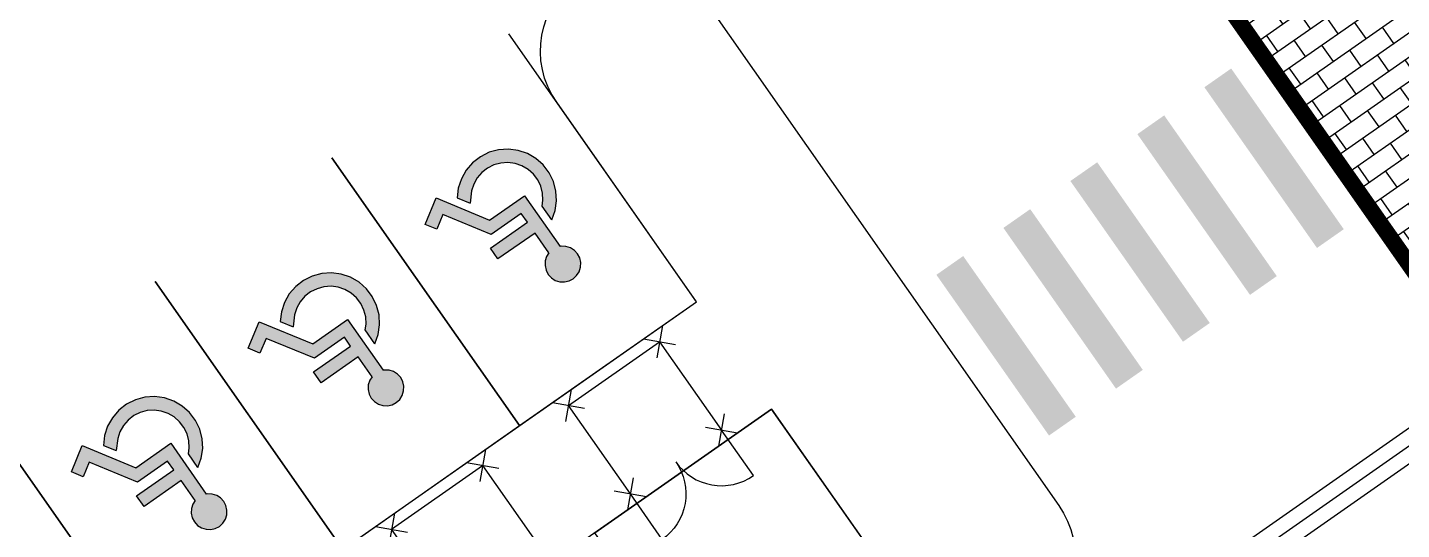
# Model space of a CAD drawing. Header units: millimetres. Extents: x 152904052 to 153933663, y 538271515 to 539240469.
# Drawn here: x 153229752 to 153250752, y 538778025 to 538785702 of the extents above; entities that cross this region are included whole.
import ezdxf

# ---------------------------------------------------------------- set-up
doc = ezdxf.new("R2010")
doc.units = ezdxf.units.MM
doc.layers.add('FENC', color=7, linetype='Continuous')
doc.layers.add('SCHM', color=9, linetype='Continuous')

# ---------------------------------------------------------------- blocks, each defined once
blk = doc.blocks.new('MF-2(H2000)')
for points in [[(48447494, 24728615), (48447141, 24728262)], [(48447141, 24728615), (48447494, 24728262)], [(48449194, 24728615), (48448841, 24728262)], [(48448841, 24728615), (48449194, 24728262)], [(48447494, 24726965), (48447141, 24726612)], [(48447141, 24726965), (48447494, 24726612)], [(48449194, 24726965), (48448841, 24726612)], [(48448841, 24726965), (48449194, 24726612)]]:
    blk.add_lwpolyline(points)
at = {"ltscale": 3}
blk.add_lwpolyline([(48447317, 24726788), (48447317, 24726788), (48447317, 24728438), (48449017, 24728438), (48449017, 24726788), (48449017, 24726788)], dxfattribs=at)
at = {"ltscale": 5}
for points in [[(48448167, 24726788, -0.414214), (48447317, 24725938), (48447317, 24726788)], [(48448167, 24726788, 0.414214), (48449017, 24725938), (48449017, 24726788)]]:
    blk.add_lwpolyline(points, format="xyb", dxfattribs=at)

msp = doc.modelspace()

# ---------------------------------------------------------------- hatches: boundary and pattern name
at = {"layer": 'SCHM'}
h = msp.add_hatch(dxfattribs=at)
h.set_pattern_fill('AR-B816', color=256, scale=1.5, angle=35, style=0)
h.set_pattern_definition([(35, (153047340.56, 538682551.4), (-174.8261, 249.67754), []), (125, (153047340.56, 538682551.4), (-424.50364, 74.85145), [304.8, -304.8])])
h.paths.add_polyline_path([(153248284.9, 538786255.7), (153247955.1, 538786726.8), (153247725.4, 538786565.9), (153251195.5, 538781610), (153261025.3, 538788492.9), (153257555.2, 538793448.8), (153257064.1, 538793104.9), (153257307.9, 538792756.8), (153255752.7, 538791667.9), (153253335, 538789974.9), (153253421, 538789852.1)])
h.paths.add_polyline_path([(153243036.7, 538793751), (153243159.6, 538793837), (153242944.5, 538794144.2), (153242591.9, 538793897.3), (153247725.4, 538786565.9), (153247955.1, 538786726.8)])
h.paths.add_polyline_path([(153238269.9, 538800820.3), (153237917.3, 538800573.3), (153242591.9, 538793897.3), (153242944.5, 538794144.2)])
h.paths.add_polyline_path([(153247259.5, 538808152.6), (153246236, 538807435.9), (153246508.4, 538807046.8), (153247040.9, 538807419.6), (153247256, 538807112.4), (153247747, 538807456.3)])
h.paths.add_polyline_path([(153244270, 538806059.3), (153238126.4, 538801757.5), (153238398.8, 538801368.4), (153244542.4, 538805670.2)])
h.paths.add_polyline_path([(153252421.7, 538800780.2), (153251930.6, 538800436.3), (153252145.7, 538800129.2), (153253089.2, 538798781.7), (153253777.5, 538797798.7), (153254408.4, 538796897.6), (153255039.4, 538795996.5), (153255670.3, 538795095.5), (153256358.6, 538794112.5), (153257064.1, 538793104.9), (153257555.2, 538793448.8)])
h.paths.add_polyline_path([(153247747, 538807456.3), (153247256, 538807112.4), (153251930.6, 538800436.3), (153252421.7, 538800780.2)])
for points in [[(153237630.6, 538783058.7), (153237617.6, 538782969.3), (153237764.4, 538782759.6), (153237814.7, 538782901), (153237836.2, 538783049.5), (153237828, 538783199.3), (153237790.6, 538783344.6), (153237725.3, 538783479.7), (153237634.7, 538783599.3), (153237522.4, 538783698.8), (153237392.7, 538783774.2), (153237250.7, 538783822.7), (153237101.9, 538783842.3), (153236952.2, 538783832.2), (153236807.4, 538783792.9), (153236673.1, 538783725.8), (153236554.7, 538783633.7), (153236456.7, 538783520.1), (153236383, 538783389.4), (153236336.4, 538783246.8), (153236318.7, 538783097.8), (153236515.4, 538783016.6), (153236537.4, 538783202.5), (153236571.3, 538783306.4), (153236625.1, 538783401.7), (153236696.5, 538783484.5), (153236782.8, 538783551.7), (153236880.7, 538783600.5), (153236986.2, 538783629.2), (153237095.3, 538783636.5), (153237203.8, 538783622.3), (153237307.3, 538783587), (153237401.8, 538783532), (153237483.7, 538783459.5), (153237549.7, 538783372.3), (153237597.3, 538783273.8), (153237624.6, 538783167.9)], [(153237676.9, 538781989.9), (153237710, 538781926.4), (153237758.3, 538781873.7), (153237818.7, 538781835.2), (153237886.9, 538781813.7), (153237958.4, 538781810.6), (153238028.3, 538781826.1), (153238091.8, 538781859.1), (153238144.5, 538781907.5), (153238183, 538781967.8), (153238204.5, 538782036.1), (153238207.6, 538782107.6), (153238192.1, 538782177.4), (153238159.1, 538782240.9), (153238110.7, 538782293.7), (153238050.4, 538782332.1), (153237982.1, 538782353.7), (153237910.6, 538782356.8), (153237891.1, 538782352.5), (153237347.4, 538783128.9), (153236815.5, 538782756.4), (153235995.7, 538783094.8), (153235828.7, 538782690.3), (153236008.8, 538782616), (153236101.4, 538782840.4), (153236839.8, 538782535.6), (153237299.6, 538782857.6), (153237393.3, 538782723.8), (153236827, 538782327.3), (153236942.3, 538782162.6), (153237508.6, 538782559.1), (153237721.4, 538782255.1), (153237686.1, 538782199.5), (153237664.5, 538782131.3), (153237661.4, 538782059.8)], [(153234927.4, 538781165.9), (153234914.4, 538781076.5), (153235061.2, 538780866.8), (153235111.5, 538781008.2), (153235133, 538781156.7), (153235124.8, 538781306.5), (153235087.4, 538781451.8), (153235022.1, 538781586.9), (153234931.5, 538781706.5), (153234819.2, 538781806), (153234689.5, 538781881.4), (153234547.5, 538781929.9), (153234398.7, 538781949.4), (153234249, 538781939.4), (153234104.2, 538781900), (153233969.9, 538781833), (153233851.5, 538781740.9), (153233753.5, 538781627.3), (153233679.8, 538781496.6), (153233633.2, 538781354), (153233615.5, 538781204.9), (153233812.2, 538781123.8), (153233834.2, 538781309.7), (153233868.1, 538781413.6), (153233921.9, 538781508.9), (153233993.3, 538781591.7), (153234079.6, 538781658.9), (153234177.5, 538781707.7), (153234283, 538781736.4), (153234392.1, 538781743.7), (153234500.6, 538781729.5), (153234604.1, 538781694.2), (153234698.6, 538781639.2), (153234780.5, 538781566.7), (153234846.5, 538781479.5), (153234894.1, 538781381), (153234921.4, 538781275.1)], [(153234973.7, 538780097.1), (153235006.8, 538780033.6), (153235055.1, 538779980.9), (153235115.5, 538779942.4), (153235183.7, 538779920.9), (153235255.2, 538779917.8), (153235325.1, 538779933.3), (153235388.6, 538779966.3), (153235441.3, 538780014.7), (153235479.8, 538780075), (153235501.3, 538780143.3), (153235504.4, 538780214.8), (153235488.9, 538780284.6), (153235455.9, 538780348.1), (153235407.5, 538780400.9), (153235347.2, 538780439.3), (153235278.9, 538780460.9), (153235207.4, 538780464), (153235187.9, 538780459.6), (153234644.2, 538781236.1), (153234112.3, 538780863.6), (153233292.5, 538781202), (153233125.5, 538780797.5), (153233305.6, 538780723.2), (153233398.2, 538780947.6), (153234136.6, 538780642.8), (153234596.4, 538780964.8), (153234690.1, 538780831), (153234123.8, 538780434.5), (153234239.1, 538780269.8), (153234805.4, 538780666.3), (153235018.2, 538780362.3), (153234982.9, 538780306.7), (153234961.3, 538780238.5), (153234958.2, 538780167)], [(153232224.2, 538779273.1), (153232211.2, 538779183.7), (153232358, 538778974), (153232408.3, 538779115.4), (153232429.8, 538779263.9), (153232421.6, 538779413.7), (153232384.2, 538779559), (153232318.9, 538779694.1), (153232228.3, 538779813.7), (153232116, 538779913.2), (153231986.3, 538779988.6), (153231844.2, 538780037.1), (153231695.5, 538780056.6), (153231545.8, 538780046.6), (153231401, 538780007.2), (153231266.7, 538779940.2), (153231148.3, 538779848.1), (153231050.3, 538779734.5), (153230976.6, 538779603.8), (153230930, 538779461.2), (153230912.3, 538779312.1), (153231109, 538779231), (153231131, 538779416.9), (153231164.9, 538779520.8), (153231218.7, 538779616.1), (153231290.1, 538779698.9), (153231376.4, 538779766.1), (153231474.3, 538779814.9), (153231579.8, 538779843.6), (153231688.9, 538779850.9), (153231797.4, 538779836.7), (153231900.9, 538779801.4), (153231995.4, 538779746.4), (153232077.3, 538779673.9), (153232143.3, 538779586.7), (153232190.9, 538779488.2), (153232218.2, 538779382.3)], [(153232270.5, 538778204.3), (153232303.5, 538778140.8), (153232351.9, 538778088.1), (153232412.3, 538778049.6), (153232480.5, 538778028.1), (153232552, 538778025), (153232621.9, 538778040.5), (153232685.4, 538778073.5), (153232738.1, 538778121.9), (153232776.6, 538778182.2), (153232798.1, 538778250.5), (153232801.2, 538778322), (153232785.7, 538778391.8), (153232752.7, 538778455.3), (153232704.3, 538778508.1), (153232644, 538778546.5), (153232575.7, 538778568.1), (153232504.2, 538778571.2), (153232484.7, 538778566.8), (153231941, 538779343.3), (153231409.1, 538778970.8), (153230589.3, 538779309.2), (153230422.3, 538778904.7), (153230602.4, 538778830.4), (153230695, 538779054.8), (153231433.4, 538778750), (153231893.2, 538779072), (153231986.9, 538778938.2), (153231420.6, 538778541.7), (153231535.9, 538778377), (153232102.2, 538778773.5), (153232315, 538778469.5), (153232279.7, 538778413.9), (153232258.1, 538778345.7), (153232255, 538778274.2)]]:
    msp.add_hatch(color=256, dxfattribs=at).paths.add_polyline_path(points)

# ---------------------------------------------------------------- linework, layer by layer
for p, q in [((153237101.9, 538783842.3), (153236952.2, 538783832.2)), ((153237250.7, 538783822.7), (153237101.9, 538783842.3)), ((153236554.7, 538783633.7), (153236456.7, 538783520.1)), ((153236673.1, 538783725.8), (153236554.7, 538783633.7)), ((153236807.4, 538783792.9), (153236673.1, 538783725.8)), ((153236952.2, 538783832.2), (153236807.4, 538783792.9)), ((153236986.2, 538783629.2), (153236880.7, 538783600.5)), ((153237095.3, 538783636.5), (153236986.2, 538783629.2)), ((153237203.8, 538783622.3), (153237095.3, 538783636.5)), ((153237392.7, 538783774.2), (153237250.7, 538783822.7)), ((153237522.4, 538783698.8), (153237392.7, 538783774.2)), ((153237634.7, 538783599.3), (153237522.4, 538783698.8)), ((153236456.7, 538783520.1), (153236383, 538783389.4)), ((153236696.5, 538783484.5), (153236625.1, 538783401.7)), ((153236782.8, 538783551.7), (153236696.5, 538783484.5)), ((153236880.7, 538783600.5), (153236782.8, 538783551.7)), ((153237307.3, 538783587), (153237203.8, 538783622.3)), ((153237401.8, 538783532), (153237307.3, 538783587)), ((153237483.7, 538783459.5), (153237401.8, 538783532)), ((153237549.7, 538783372.3), (153237483.7, 538783459.5)), ((153237725.3, 538783479.7), (153237634.7, 538783599.3)), ((153237790.6, 538783344.6), (153237725.3, 538783479.7)), ((153236336.4, 538783246.8), (153236318.7, 538783097.8)), ((153236383, 538783389.4), (153236336.4, 538783246.8)), ((153236571.3, 538783306.4), (153236537.4, 538783202.5)), ((153236625.1, 538783401.7), (153236571.3, 538783306.4)), ((153237597.3, 538783273.8), (153237549.7, 538783372.3)), ((153237624.6, 538783167.9), (153237597.3, 538783273.8)), ((153237828, 538783199.3), (153237790.6, 538783344.6)), ((153235828.7, 538782690.3), (153235995.7, 538783094.8)), ((153235995.7, 538783094.8), (153236815.5, 538782756.4)), ((153236318.7, 538783097.8), (153236515.4, 538783016.6)), ((153236537.4, 538783202.5), (153236515.4, 538783016.6)), ((153236815.5, 538782756.4), (153237347.4, 538783128.9)), ((153237347.4, 538783128.9), (153237891.1, 538782352.5)), ((153237617.6, 538782969.3), (153237630.6, 538783058.7)), ((153237630.6, 538783058.7), (153237624.6, 538783167.9)), ((153237814.7, 538782901), (153237836.2, 538783049.5)), ((153237836.2, 538783049.5), (153237828, 538783199.3)), ((153236101.4, 538782840.4), (153236008.8, 538782616)), ((153236839.8, 538782535.6), (153236101.4, 538782840.4)), ((153237299.6, 538782857.6), (153236839.8, 538782535.6)), ((153237393.3, 538782723.8), (153237299.6, 538782857.6)), ((153237764.4, 538782759.6), (153237617.6, 538782969.3)), ((153237764.4, 538782759.6), (153237814.7, 538782901)), ((153236008.8, 538782616), (153235828.7, 538782690.3)), ((153236827, 538782327.3), (153237393.3, 538782723.8)), ((153237508.6, 538782559.1), (153236942.3, 538782162.6)), ((153237721.4, 538782255.1), (153237508.6, 538782559.1)), ((153236942.3, 538782162.6), (153236827, 538782327.3)), ((153237686.1, 538782199.5), (153237664.5, 538782131.3)), ((153237721.4, 538782255.1), (153237686.1, 538782199.5)), ((153237910.6, 538782356.8), (153237891.1, 538782352.5)), ((153237982.1, 538782353.7), (153237910.6, 538782356.8)), ((153238050.4, 538782332.1), (153237982.1, 538782353.7)), ((153238110.7, 538782293.7), (153238050.4, 538782332.1)), ((153238159.1, 538782240.9), (153238110.7, 538782293.7)), ((153238192.1, 538782177.4), (153238159.1, 538782240.9)), ((153238207.6, 538782107.6), (153238192.1, 538782177.4)), ((153234398.7, 538781949.4), (153234249, 538781939.4)), ((153234547.5, 538781929.9), (153234398.7, 538781949.4)), ((153237664.5, 538782131.3), (153237661.4, 538782059.8)), ((153237661.4, 538782059.8), (153237676.9, 538781989.9)), ((153237676.9, 538781989.9), (153237710, 538781926.4)), ((153238144.5, 538781907.5), (153238183, 538781967.8)), ((153238183, 538781967.8), (153238204.5, 538782036.1)), ((153238204.5, 538782036.1), (153238207.6, 538782107.6)), ((153233851.5, 538781740.9), (153233753.5, 538781627.3)), ((153233969.9, 538781833), (153233851.5, 538781740.9)), ((153234104.2, 538781900), (153233969.9, 538781833)), ((153234249, 538781939.4), (153234104.2, 538781900)), ((153234392.1, 538781743.7), (153234283, 538781736.4)), ((153234500.6, 538781729.5), (153234392.1, 538781743.7)), ((153234689.5, 538781881.4), (153234547.5, 538781929.9)), ((153234819.2, 538781806), (153234689.5, 538781881.4)), ((153234931.5, 538781706.5), (153234819.2, 538781806)), ((153237710, 538781926.4), (153237758.3, 538781873.7)), ((153237758.3, 538781873.7), (153237818.7, 538781835.2)), ((153237818.7, 538781835.2), (153237886.9, 538781813.7)), ((153237886.9, 538781813.7), (153237958.4, 538781810.6)), ((153237958.4, 538781810.6), (153238028.3, 538781826.1)), ((153238028.3, 538781826.1), (153238091.8, 538781859.1)), ((153238091.8, 538781859.1), (153238144.5, 538781907.5)), ((153233753.5, 538781627.3), (153233679.8, 538781496.6)), ((153233993.3, 538781591.7), (153233921.9, 538781508.9)), ((153234079.6, 538781658.9), (153233993.3, 538781591.7)), ((153234177.5, 538781707.7), (153234079.6, 538781658.9)), ((153234283, 538781736.4), (153234177.5, 538781707.7)), ((153234604.1, 538781694.2), (153234500.6, 538781729.5)), ((153234698.6, 538781639.2), (153234604.1, 538781694.2)), ((153234780.5, 538781566.7), (153234698.6, 538781639.2)), ((153234846.5, 538781479.5), (153234780.5, 538781566.7)), ((153235022.1, 538781586.9), (153234931.5, 538781706.5)), ((153235087.4, 538781451.8), (153235022.1, 538781586.9)), ((153233633.2, 538781354), (153233615.5, 538781204.9)), ((153233679.8, 538781496.6), (153233633.2, 538781354)), ((153233868.1, 538781413.6), (153233834.2, 538781309.7)), ((153233921.9, 538781508.9), (153233868.1, 538781413.6)), ((153234894.1, 538781381), (153234846.5, 538781479.5)), ((153234921.4, 538781275.1), (153234894.1, 538781381)), ((153235124.8, 538781306.5), (153235087.4, 538781451.8)), ((153233125.5, 538780797.5), (153233292.5, 538781202)), ((153233292.5, 538781202), (153234112.3, 538780863.6)), ((153233615.5, 538781204.9), (153233812.2, 538781123.8)), ((153233834.2, 538781309.7), (153233812.2, 538781123.8)), ((153234112.3, 538780863.6), (153234644.2, 538781236.1)), ((153234644.2, 538781236.1), (153235187.9, 538780459.6)), ((153234914.4, 538781076.5), (153234927.4, 538781165.9)), ((153234927.4, 538781165.9), (153234921.4, 538781275.1)), ((153235111.5, 538781008.2), (153235133, 538781156.7)), ((153235133, 538781156.7), (153235124.8, 538781306.5)), ((153233398.2, 538780947.6), (153233305.6, 538780723.2)), ((153234136.6, 538780642.8), (153233398.2, 538780947.6)), ((153234596.4, 538780964.8), (153234136.6, 538780642.8)), ((153234690.1, 538780831), (153234596.4, 538780964.8)), ((153235061.2, 538780866.8), (153234914.4, 538781076.5)), ((153235061.2, 538780866.8), (153235111.5, 538781008.2)), ((153233305.6, 538780723.2), (153233125.5, 538780797.5)), ((153234123.8, 538780434.5), (153234690.1, 538780831)), ((153234805.4, 538780666.3), (153234239.1, 538780269.8)), ((153235018.2, 538780362.3), (153234805.4, 538780666.3)), ((153234239.1, 538780269.8), (153234123.8, 538780434.5)), ((153234982.9, 538780306.7), (153234961.3, 538780238.5)), ((153235018.2, 538780362.3), (153234982.9, 538780306.7)), ((153235207.4, 538780464), (153235187.9, 538780459.6)), ((153235278.9, 538780460.9), (153235207.4, 538780464)), ((153235347.2, 538780439.3), (153235278.9, 538780460.9)), ((153235407.5, 538780400.9), (153235347.2, 538780439.3)), ((153235455.9, 538780348.1), (153235407.5, 538780400.9)), ((153235488.9, 538780284.6), (153235455.9, 538780348.1)), ((153235504.4, 538780214.8), (153235488.9, 538780284.6)), ((153234961.3, 538780238.5), (153234958.2, 538780167)), ((153234958.2, 538780167), (153234973.7, 538780097.1)), ((153234973.7, 538780097.1), (153235006.8, 538780033.6)), ((153235441.3, 538780014.7), (153235479.8, 538780075)), ((153235479.8, 538780075), (153235501.3, 538780143.3)), ((153235501.3, 538780143.3), (153235504.4, 538780214.8)), ((153231148.3, 538779848.1), (153231050.3, 538779734.5)), ((153231266.7, 538779940.2), (153231148.3, 538779848.1)), ((153231401, 538780007.2), (153231266.7, 538779940.2)), ((153231545.8, 538780046.6), (153231401, 538780007.2)), ((153231695.5, 538780056.6), (153231545.8, 538780046.6)), ((153231688.9, 538779850.9), (153231579.8, 538779843.6)), ((153231797.4, 538779836.7), (153231688.9, 538779850.9)), ((153231844.2, 538780037.1), (153231695.5, 538780056.6)), ((153231986.3, 538779988.6), (153231844.2, 538780037.1)), ((153232116, 538779913.2), (153231986.3, 538779988.6)), ((153232228.3, 538779813.7), (153232116, 538779913.2)), ((153235006.8, 538780033.6), (153235055.1, 538779980.9)), ((153235055.1, 538779980.9), (153235115.5, 538779942.4)), ((153235115.5, 538779942.4), (153235183.7, 538779920.9)), ((153235183.7, 538779920.9), (153235255.2, 538779917.8)), ((153235255.2, 538779917.8), (153235325.1, 538779933.3)), ((153235325.1, 538779933.3), (153235388.6, 538779966.3)), ((153235388.6, 538779966.3), (153235441.3, 538780014.7)), ((153231050.3, 538779734.5), (153230976.6, 538779603.8)), ((153231290.1, 538779698.9), (153231218.7, 538779616.1)), ((153231376.4, 538779766.1), (153231290.1, 538779698.9)), ((153231474.3, 538779814.9), (153231376.4, 538779766.1)), ((153231579.8, 538779843.6), (153231474.3, 538779814.9)), ((153231900.9, 538779801.4), (153231797.4, 538779836.7)), ((153231995.4, 538779746.4), (153231900.9, 538779801.4)), ((153232077.3, 538779673.9), (153231995.4, 538779746.4)), ((153232143.3, 538779586.7), (153232077.3, 538779673.9)), ((153232318.9, 538779694.1), (153232228.3, 538779813.7)), ((153232384.2, 538779559), (153232318.9, 538779694.1)), ((153230930, 538779461.2), (153230912.3, 538779312.1)), ((153230976.6, 538779603.8), (153230930, 538779461.2)), ((153231164.9, 538779520.8), (153231131, 538779416.9)), ((153231218.7, 538779616.1), (153231164.9, 538779520.8)), ((153232190.9, 538779488.2), (153232143.3, 538779586.7)), ((153232218.2, 538779382.3), (153232190.9, 538779488.2)), ((153232421.6, 538779413.7), (153232384.2, 538779559)), ((153230422.3, 538778904.7), (153230589.3, 538779309.2)), ((153230589.3, 538779309.2), (153231409.1, 538778970.8)), ((153230912.3, 538779312.1), (153231109, 538779231)), ((153231131, 538779416.9), (153231109, 538779231)), ((153231409.1, 538778970.8), (153231941, 538779343.3)), ((153231941, 538779343.3), (153232484.7, 538778566.8)), ((153232211.2, 538779183.7), (153232224.2, 538779273.1)), ((153232224.2, 538779273.1), (153232218.2, 538779382.3)), ((153232408.3, 538779115.4), (153232429.8, 538779263.9)), ((153232429.8, 538779263.9), (153232421.6, 538779413.7)), ((153230695, 538779054.8), (153230602.4, 538778830.4)), ((153231433.4, 538778750), (153230695, 538779054.8)), ((153231893.2, 538779072), (153231433.4, 538778750)), ((153231986.9, 538778938.2), (153231893.2, 538779072)), ((153232358, 538778974), (153232211.2, 538779183.7)), ((153232358, 538778974), (153232408.3, 538779115.4)), ((153230602.4, 538778830.4), (153230422.3, 538778904.7)), ((153231420.6, 538778541.7), (153231986.9, 538778938.2)), ((153232102.2, 538778773.5), (153231535.9, 538778377)), ((153232315, 538778469.5), (153232102.2, 538778773.5)), ((153231535.9, 538778377), (153231420.6, 538778541.7)), ((153232279.7, 538778413.9), (153232258.1, 538778345.7)), ((153232315, 538778469.5), (153232279.7, 538778413.9)), ((153232504.2, 538778571.2), (153232484.7, 538778566.8)), ((153232575.7, 538778568.1), (153232504.2, 538778571.2)), ((153232644, 538778546.5), (153232575.7, 538778568.1)), ((153232704.3, 538778508.1), (153232644, 538778546.5)), ((153232752.7, 538778455.3), (153232704.3, 538778508.1)), ((153232785.7, 538778391.8), (153232752.7, 538778455.3)), ((153232801.2, 538778322), (153232785.7, 538778391.8)), ((153232258.1, 538778345.7), (153232255, 538778274.2)), ((153232255, 538778274.2), (153232270.5, 538778204.3)), ((153232270.5, 538778204.3), (153232303.5, 538778140.8)), ((153232738.1, 538778121.9), (153232776.6, 538778182.2)), ((153232776.6, 538778182.2), (153232798.1, 538778250.5)), ((153232798.1, 538778250.5), (153232801.2, 538778322)), ((153232303.5, 538778140.8), (153232351.9, 538778088.1)), ((153232351.9, 538778088.1), (153232412.3, 538778049.6)), ((153232412.3, 538778049.6), (153232480.5, 538778028.1)), ((153232480.5, 538778028.1), (153232552, 538778025)), ((153232552, 538778025), (153232621.9, 538778040.5)), ((153232621.9, 538778040.5), (153232685.4, 538778073.5)), ((153232685.4, 538778073.5), (153232738.1, 538778121.9))]:
    msp.add_line(p, q, dxfattribs=at)
at = {"layer": 'SCHM', "const_width": 250}
msp.add_lwpolyline([(153251195.9, 538781610.3), (153261025.7, 538788493.2), (153247259.9, 538808152.9), (153237430.1, 538801269.9)], close=True, dxfattribs=at)
at = {"layer": 'SCHM', "ltscale": 0.0008}
msp.add_lwpolyline([(153126885.8, 538706866.7, -1), (153129138.5, 538708444.1), (153131275.1, 538705392.7), (153239976.6, 538781506.2), (153237840, 538784557.6, -1), (153240092.7, 538786134.9), (153245513, 538778393.9, -1), (153243260.3, 538776816.6), (153241123.8, 538779867.9), (153132422.2, 538703754.4), (153134558.8, 538700703.1, -1), (153132306.1, 538699125.7)], format="xyb", close=True, dxfattribs=at)
at = {"layer": 'SCHM'}
for points in [[(153234405.4, 538783709.4), (153237273.3, 538779613.6), (153239976.5, 538781506.4), (153237108.6, 538785602.2)], [(153231702.2, 538781816.6), (153234570.1, 538777720.8), (153237273.3, 538779613.6), (153234405.4, 538783709.4)], [(153197138.2, 538741958), (153254304.5, 538781986.3)], [(153228999, 538779923.8), (153231866.9, 538775828), (153234570.1, 538777720.8), (153231702.2, 538781816.6)], [(153197396.3, 538741589.4), (153254562.6, 538781617.7)], [(153226295.8, 538778031), (153229163.7, 538773935.2), (153231866.9, 538775828), (153228999, 538779923.8)], [(153241288.4, 538773879.4), (153238420.6, 538777975.1), (153241123.8, 538779867.9), (153243991.6, 538775772.2)]]:
    msp.add_lwpolyline(points, dxfattribs=at)
at = {"layer": 'SCHM', "ltscale": 5, "flags": 128}
msp.add_lwpolyline([(153197267.2, 538741773.7), (153254607.9, 538781924.1)], dxfattribs=at)
at = {"layer": 'SCHM'}
for points in [[(153247739.2, 538784787.6), (153249459.9, 538782330.2), (153248148.7, 538785074.4), (153249869.5, 538782617)], [(153246715.2, 538784070.7), (153248436, 538781613.2), (153247124.8, 538784357.5), (153248845.5, 538781900)], [(153245691.3, 538783353.7), (153247412, 538780896.2), (153246100.9, 538783640.5), (153247821.6, 538781183)], [(153244667.3, 538782636.7), (153246388.1, 538780179.3), (153245076.9, 538782923.5), (153246797.7, 538780466.1)], [(153243643.4, 538781919.8), (153245364.1, 538779462.3), (153244053, 538782206.5), (153245773.7, 538779749.1)]]:
    msp.add_solid(points, dxfattribs=at)

# ---------------------------------------------------------------- block references
at = {"layer": 'FENC', "rotation": 35.00000000244937}
for p in [(127735949.8, 490735331.7), (127733246.6, 490733438.9)]:
    msp.add_blockref('MF-2(H2000)', p, dxfattribs=at)

doc.saveas('drawing.dxf')
